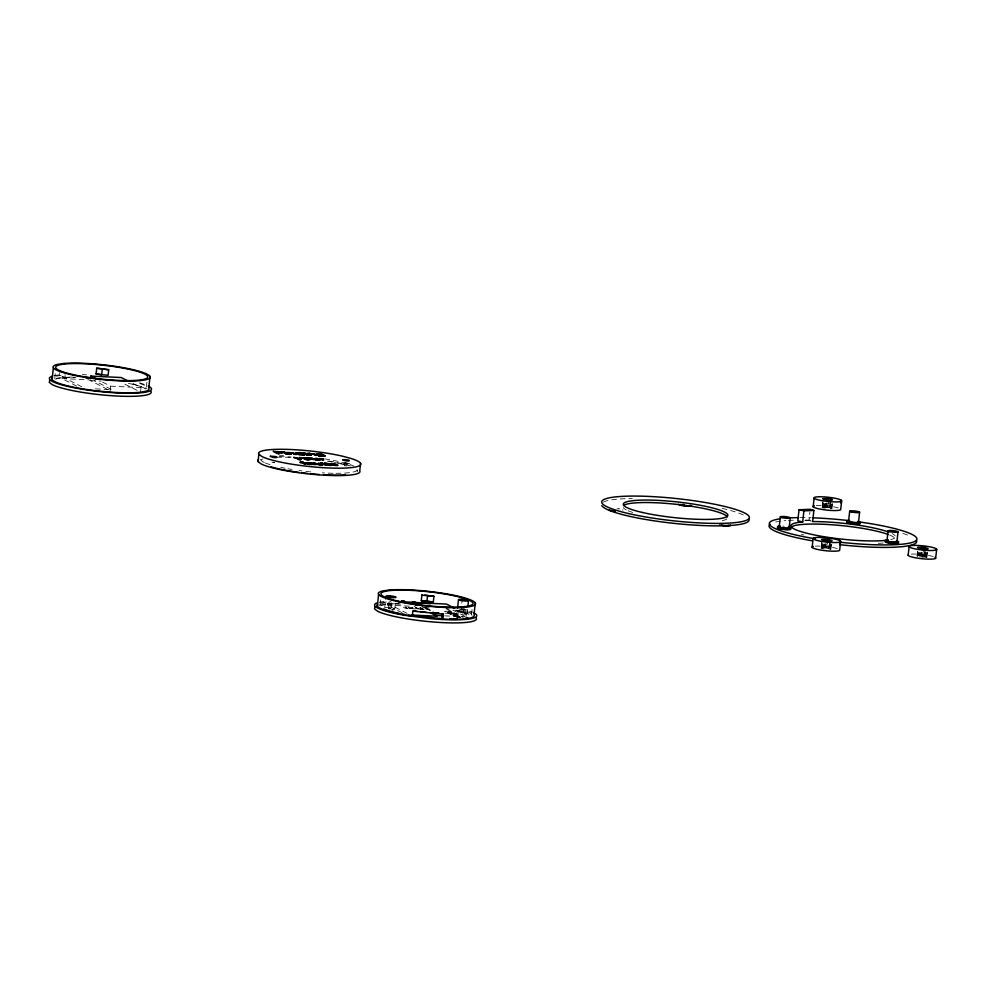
<?xml version="1.0" encoding="UTF-8"?>
<svg xmlns="http://www.w3.org/2000/svg" width="986" height="986" viewBox="0 0 986 986"><rect width="100%" height="100%" fill="white"/><g stroke="black" fill="none" stroke-linecap="round" stroke-linejoin="round"><path stroke-width="0.74" stroke-dasharray="4.93 3.7" d="M54.723 378.562L55.697 369.516M59.493 375.654L59.801 372.733M76.711 386.118L61.933 378.55L62.143 376.701L77.081 377.404M110.124 390.715L110.605 386.204L100.067 380.818M133.11 383.591L141.01 387.634L140.53 392.145L123.41 383.381M146.902 382.198L146.088 389.741A46.33 7.013 6.1 0 0 129.388 383.246M344.853 465.885C341.255 462.791 349.956 461.534 347.035 465.971M349.673 463.74C333.934 459.205 348.797 468.56 349.894 461.682M380.004 604.825L380.941 596.025M384.75 607.943L385.846 597.676M401.955 612.676L387.178 605.121L387.375 603.259L399.33 603.826M391.762 602.717L391.122 608.645L388.484 608.399L389.495 598.083M394.782 608.991L395.411 603.124M464.246 606.131L463.605 612.047L460.955 611.813L462.138 600.018M465.971 616.854L466.255 614.192L458.354 610.149M467.265 612.392L467.574 609.459M471.53 614.451L472.627 604.184M811.453 521.187L809.013 520.411L809.9 512.079M823.211 499.988L822.312 507.765L822.829 500.136M822.928 508L823.84 499.36M823.815 508.246L824.74 499.594M822.016 507.531L824.074 507.063L824.851 499.853M824.925 508.468L825.541 502.7M822.176 540.636L821.276 548.413L821.806 540.784M824.074 507.063L825.233 507.087L825.997 499.877M821.893 548.647L822.817 540.008M826.317 507.211L826.786 502.885M825.233 507.087L826.502 507.174L827.266 499.964M822.792 548.882L823.704 540.242M820.993 548.179L823.051 547.698L823.828 540.501M827.624 507.359L828.092 503.033M830.656 501.701L829.892 508.912L831.962 508.431L827.809 507.309L828.573 500.112M823.889 549.103L824.506 543.348M823.051 547.698L824.21 547.735L824.974 540.525M829.053 507.507L829.509 501.677M825.294 547.859L825.763 543.532M824.21 547.735L825.479 547.822L826.243 540.611M830.163 507.728L830.927 500.518M826.601 547.994L827.057 543.68M830.791 541.4L829.818 549.51L830.508 549.424L826.773 547.957L827.39 542.201M830.841 508.875L831.814 500.765M831.531 508.776L832.43 500.999M831.913 508.616L832.689 501.418M828.03 548.142L828.178 545.209M829.016 548.117L829.633 542.349M829.127 548.364L829.904 541.166M830.508 549.424L831.408 541.647M830.89 549.264L831.654 542.066M916.992 556.153L917.917 547.513M917.288 556.387L917.904 550.619M917.424 555.808L918.114 555.71L918.373 552.296M918.952 555.426L919.26 552.542M918.114 555.71L919.063 555.673L919.371 552.801M919.901 557.078L920.369 552.764M919.063 555.673L920.209 555.697L920.517 552.826M921.146 557.275L922.07 548.635M920.209 555.697L921.491 555.796L922.255 548.586M922.452 557.41L923.377 548.771M926.939 557.053L922.785 555.931L923.401 550.176M923.722 557.497L924.646 548.857M924.042 556.116L924.646 550.361M924.88 557.521L925.805 548.882M925.139 556.338L925.916 549.14M925.829 557.484L926.754 548.845M926.52 557.398L927.444 548.746M926.902 557.238L927.826 548.598M388.398 608.337L391.134 608.584M460.881 611.751L463.617 611.986M457.245 617.458L458.022 617.372L456.555 617.446M347.208 463.543L344.57 463.161M344.299 465.638L347.023 465.91M271.939 462.175L274.539 462.57L273.06 462.175M457.652 616.053L452.389 615.264L456.099 615.584M56.153 376.134L62.821 375.185A48.844 7.383 6.1 0 1 65.643 374.988M381.397 602.692L388.065 601.743A48.844 7.383 6.1 0 1 390.875 601.559M414.095 608.867L416.018 608.88M804.822 520.571L809.013 520.411M456.037 615.979L457.294 615.88L456.444 615.621M413.652 608.867L410.669 608.424L414.551 608.152L408.192 607.635L412.949 607.943L409.19 608.239L411.421 608.892M61.933 378.55L88.839 379.82L107.486 389.371M90.367 380.608L101.016 381.101M110.605 386.204L141.01 387.634M95.42 388.878L111.862 389.655L94.52 380.781M387.178 605.121L409.597 606.168M424.732 607.598L429.292 607.807M416.721 607.77L415.377 607.709L418.36 609.237M444.969 613.193L466.255 614.192M444.686 615.856L464.443 616.78M388.164 608.572L390.493 608.83M420.837 609.175L422.575 609.138L420.406 607.943L424.079 609.348L418.175 608.522M388.496 608.732L389.815 608.855M459.944 617.482L459.205 617.285L460.782 617.47M826.502 507.174L827.809 507.309M921.491 555.796L922.785 555.931M825.479 547.822L826.773 547.957M420.603 609.311L419.629 609.299M391.861 609.644L393.266 610.075M391.836 609.767L392.551 610.075M350.548 465.971L341.476 463.531A51.358 7.765 6.1 0 0 326.07 460.585M62.143 376.701L84.956 388.385M452.796 610.112L464.652 616.176M446.017 608.596L463.137 617.359M458.317 616.09L453.843 616.016M425.311 607.376L433.211 611.419M424.005 607.598L424.584 607.894L422.674 607.536M419.765 607.339L425.028 610.038M414.071 606.378L420.874 609.866M387.375 603.259L407.514 613.575M55.992 378.353A51.358 7.765 6.1 0 1 75.934 377.49M128.402 383.344A51.358 7.765 6.1 0 1 132.42 384.22L141.565 386.66A51.358 7.765 6.1 0 1 146.865 388.632M53.873 375.74A51.358 7.765 6.1 0 1 60.885 374.742M82.343 374.618A51.358 7.765 6.1 0 1 86.558 374.84M139.556 382.864A51.358 7.765 6.1 0 1 147.197 385.551M55.586 379.265A46.33 7.013 6.1 0 1 71.719 377.145M139.864 383.579A48.844 7.383 6.1 0 1 145.866 385.92M380.202 604.492A46.33 7.013 6.1 0 1 390 602.187M459.242 609.04A46.33 7.013 6.1 0 1 471.16 616.25M461.066 608.966A48.844 7.383 6.1 0 1 471.111 612.479M385.415 607.622A5.041 0.764 6.1 0 1 393.303 608.288A5.041 0.764 6.1 0 1 392.292 609.385M378.784 605.392A51.358 7.765 6.1 0 1 401.179 604.048M446.325 608.522A51.358 7.765 6.1 0 1 449.308 609.052M455.014 610.198A51.358 7.765 6.1 0 1 457.664 610.778L466.797 613.218A51.358 7.765 6.1 0 1 472.109 615.19M379.117 602.298A51.358 7.765 6.1 0 1 386.13 601.3M462.212 608.719A51.358 7.765 6.1 0 1 472.442 612.109M380.83 605.823A46.33 7.013 6.1 0 1 398.566 603.691M456.161 610.161A46.33 7.013 6.1 0 1 470.753 615.634M357.499 470.002A48.844 7.383 6.1 0 1 335.967 473.292M333.12 473.268A48.844 7.383 6.1 0 1 322.311 472.824M310.738 471.9A48.844 7.383 6.1 0 1 303.417 471.086M301.95 470.901A48.844 7.383 6.1 0 1 299.078 470.519M292.029 469.472A48.844 7.383 6.1 0 1 287.998 468.794M285.04 468.239A48.844 7.383 6.1 0 1 280.788 467.376M270.078 464.652A48.844 7.383 6.1 0 1 265.246 462.915M264.297 462.483A48.844 7.383 6.1 0 1 260.723 458.601L260.526 460.45A48.844 7.383 6.1 0 1 262.942 458.958M279.519 455.322A48.844 7.383 6.1 0 1 283.672 455.322M324.801 458.909A48.844 7.383 6.1 0 1 353.925 466.119M276.721 457.233A48.844 7.383 6.1 0 1 291.536 457.405M327.352 461.201A48.844 7.383 6.1 0 1 332.985 462.212M334.439 462.496A48.844 7.383 6.1 0 1 338.58 463.371M339.887 463.666A48.844 7.383 6.1 0 1 347.935 465.799M356.907 470.026A48.844 7.383 6.1 0 1 357.302 471.85M279.334 456.703A51.358 7.765 6.1 0 1 291.116 456.974M816.322 505.51A13.94 2.108 6.1 0 1 838.31 507.938M911.31 554.132A13.94 2.108 6.1 0 1 933.298 556.56M800.176 517.601A74.221 11.228 6.1 0 1 811.268 517.761M883.271 543.039A52.615 7.962 6.1 0 1 876.369 543.372M803.972 535.028A52.615 7.962 6.1 0 1 801.458 534.301M889.655 535.041A52.615 7.962 6.1 0 1 894.931 538.393M775.649 522.05A74.221 11.228 6.1 0 1 785.842 520.608M788.356 520.435A74.221 11.228 6.1 0 1 796.848 520.103M805.303 520.09A74.221 11.228 6.1 0 1 811.01 520.226M902.88 533.438A74.221 11.228 6.1 0 1 910.941 536.483M894.733 537.962A52.615 7.962 6.1 0 1 890.752 539.552M892.096 533.562A52.615 7.962 6.1 0 1 895.189 535.928M782.674 526.093A6.779 1.023 6.1 0 1 784.227 526.228M603.395 502.133A74.221 11.228 6.1 0 1 632.322 498.546M722.134 508.382A74.221 11.228 6.1 0 1 744.356 515.456M726.879 518.907A52.615 7.962 6.1 0 1 718.93 521.175M632.704 512.424A52.615 7.962 6.1 0 1 627.306 510.403M626.283 509.91A52.615 7.962 6.1 0 1 623.189 507.556M618.37 508.69A6.779 1.023 6.1 0 1 619.787 508.936M622.634 509.787A6.779 1.023 6.1 0 1 622.893 510.292M617.039 508.764A5.029 0.764 6.1 0 1 618.284 508.961M815.299 546.158A13.94 2.108 6.1 0 1 837.287 548.586M448.876 613.144L454.102 613.538L448.95 613.107M448.1 613.009L454.903 613.637L448.1 613.009M407.994 608.596C406.91 609.434 401.327 606.452 404.087 607.179L403.262 606.747L406.515 607.29L405.85 607.45L407.994 608.596M458.17 615.19L451.563 614.845L458.17 615.19M452.488 614.192L449.468 613.773L451.107 614.611L456.826 614.672L452.488 614.192M460.092 617.014L454.694 616.435L460.092 617.014M459.34 616.928L455.446 616.583L459.34 616.928M452.106 612.553C439.46 611.912 448.913 611.998 452.106 612.553M449.283 611.086L444.711 611.332L451.65 611.973L449.283 611.086M430.549 610.359L423.795 608.115L430.549 610.359M389.667 608.288L388.694 608.239L389.667 608.288M458.712 612.047A5.041 0.764 6.1 0 0 467.093 612.577A5.041 0.764 6.1 0 0 460.93 610.987A5.041 0.764 6.1 0 0 458.712 612.047"/><path stroke-width="1.48" d="M295.862 453.227L296.601 454.016L295.997 452.993L300.829 453.203L295.825 453.412M289.527 453.461L289.342 452.796L292.041 452.87L296.231 454.509L292.768 452.734L286.778 452.673M309.789 454.423L309.579 453.461C329.731 458.157 303.047 450.799 311.354 455.212M52.11 379.511L53.367 367.778M90.564 378.76L90.848 376.097L121.253 377.527L127.835 380.892M101.706 374.581L102.334 368.838L96.714 368.234L96.049 374.15L108.115 375.284L108.706 369.725L102.297 369.023M150.032 376.381L148.775 388.114A48.844 7.383 6.1 0 1 98.97 391.085A48.844 7.383 6.1 0 1 52.505 377.613M360.556 463.321L359.754 470.729A51.358 7.765 6.1 0 1 320.302 474.956A51.358 7.765 6.1 0 1 261.043 463.876L258.061 461.584L258.85 454.176A51.358 7.765 6.1 0 1 285.817 449.345A51.358 7.765 6.1 0 1 342.265 456.124L351.336 458.564A51.358 7.765 6.1 0 1 333.588 468.14A51.358 7.765 6.1 0 1 261.832 456.469L258.85 454.176M273.332 451.526L281.392 452.143M275.34 451.551L276.548 452.488L275.34 451.551L281.429 451.834M277.078 452.426L278.902 453.696L277.078 452.426L282.39 452.993M278.902 453.696L273.368 451.218M281.897 452.747L276.585 452.18M282.292 451.945L284.214 452.303M283.413 452.525L284.806 452.278L287.739 454.102M284.806 452.278L286.753 453.597M283.45 452.217L286.384 454.041L284.399 453.03M288.072 452.426L291.092 454.263M289.181 453.24L289.317 452.512M286.803 452.364L289.761 454.201L287.764 453.19M292.374 452.931L296.231 454.509M292.694 453.35L292.768 452.734M293.816 457.553L299.917 458.65L299.078 459.55M294.876 454.447L292.102 452.944M295.948 453.683L295.997 452.993M296.638 453.708C299.855 455.631 311.083 455.15 299.288 452.747M302.061 454.238L297.291 453.252L302.345 454.115L298.166 454.127L297.304 452.845M297.649 454.324L297.612 453.129M297.254 453.646L297.908 453.104M298.29 454.46L297.106 453.868M298.253 459.488L299.83 459.094M299.115 459.242L300.767 459.759L301.198 458.773M299.67 454.669L298.327 454.152M299.633 457.516L301.075 457.886L299.633 457.516L299.892 458.958L296.478 457.96M301.95 454.078L300.089 453.24M300.607 452.5L304.674 454.903M300.077 459.796L301.137 459.205M302.739 462.397C302.147 460.844 298.265 463.247 301.543 462.545L305.401 464.233L304.107 463.864M301.543 462.545L300.04 462.298M302.357 454.792L304.711 454.595M302.554 452.907L304.477 453.252M304.156 462.976L302.049 461.842M301.42 462.126L302.32 461.855M302.443 462.717L302.603 462.077M302.961 458.539C312.698 454.99 312.352 463.703 302.899 457.948M302.628 461.867L302.086 462.52M310.972 459.143L306.067 459.143L303.109 457.849M303.676 453.474L305.068 453.227L308.002 455.064M303.762 462.779L302.48 462.409M304.354 458.059C315.976 458.243 304.267 461.423 305.241 457.948M305.068 453.227L307.016 454.558M305.389 457.738L303.922 458.034M305.968 459.205L304.329 458.243M306.153 457.787L308.371 458.059M315.113 464.702C313.252 461.867 300.447 463.334 309.382 462.717M306.646 455.002L303.713 453.166M306.449 458.009L308.137 458.268M307.04 453.634L309.579 453.461M306.892 463.334C308.569 462.101 311.896 464.147 311.946 463.814M306.708 463.383L309.136 464.431L315.15 464.394M308.335 453.375L310.159 453.449M308.051 459.451L309.148 458.946M308.137 464.295C311.268 462.557 310.627 463.938 306.658 463.839M307.731 463.901L308.421 463.506M307.57 463.137L308.445 462.841M314.275 464.369L308.224 463.531M309.049 458.194L310.947 459.328M308.63 464.369L308.1 463.876L311.896 464.209M309.136 464.431L311.071 464.221M308.421 463.161L309.284 462.902M307.077 453.326L310.023 455.15L308.039 454.139M309.518 464.258L311.354 463.999M310.085 464.307L310.171 463.519M310.652 458.342L317.615 459.365L315.705 458.576M310.417 463.63L310.528 462.841M310.775 459.562L310.849 458.86M310.836 463.827L310.812 463.186M313.955 464.147L311.021 462.915M312.044 458.096L313.992 459.414M311.736 464.517L311.81 463.703M313.043 453.683L313.252 454.435M316.494 455.458L313.597 453.806M314.287 459.217L313.104 459.562L310.689 458.034M313.4 463.223L320.364 464.246L318.453 463.469M314.793 462.976L316.999 464.406M315.557 459.981L320.031 460.166M316.099 454.152C316.087 455.495 317.702 452.389 321.128 454.164C326.23 458.256 310.75 453.326 321.153 454.669M317.024 464.098L315.853 464.443L313.425 462.915M315.742 458.268L319.033 459.661M317.418 455.15L317.628 453.806M317.862 454.373L322.521 455.027L317.061 454.127M317.307 460.055L317.529 459.217M317.677 460.031L317.615 459.365M317.899 454.065L318.268 453.819M320.499 455.47L318.872 455.84L318.527 454.792M316.962 454.669L323.827 455.692L318.872 454.891M319.254 454.977L319.254 455.951M318.231 454.127L319.181 453.88M319.168 458.736L323.507 459.168M321.35 455.754L319.945 455.285M325.06 455.988L320.068 453.991M319.107 464.924L322.767 465.047M318.49 463.161L321.781 464.542M320.61 455.963L320.524 455.162M320.733 454.583L321.978 454.028L325.146 455.865L322.225 455.815M320.462 458.49L321.054 458.995M321.239 455.384C322.447 455.261 324.604 456.875 323.001 455.359M320.425 464.924L320.364 464.246M320.832 462.754L326.23 465.219M320.758 464.579L321.547 464.689M321.633 458.995C326.329 461.904 318.798 458.157 323.544 458.86M321.609 459.303L321.867 458.552M319.193 458.428L323.482 460.326M324.862 464.517L322.175 462.816M321.35 456.247L324.406 456.037M324.443 463.74L325.516 463.79M324.677 463.371C330.717 463.876 333.971 467.105 324.468 463.432M325.959 463.691C326.403 464.689 330.939 466.551 331.062 464.702L334.427 465.454M326.07 463.124L328.572 463.814M331.111 465.441L329.743 464.874M333.194 464.924L330.014 463.851L336.127 464.689M330.063 464.418L330.224 463.79M330.285 464.505L330.014 463.851M329.916 464.307L330.556 463.753M336.152 464.381L331.444 463.975L336.497 465.121L331.025 465.01L332.676 464.874M331.518 463.74C337.668 466.218 337.68 465.182 337.68 465.047M331.493 464.739L334.895 464.32M330.951 464.049L332.146 463.765M332.122 464.073L333.009 463.814M334.5 463.975L333.798 463.888M335.671 464.837L335.684 465.503L336.423 465.01M336.127 465.725L336.3 464.702M337.656 465.355L336.756 464.763M337.532 465.663L337.446 464.936M377.355 606.07L378.612 594.336M377.737 604.171A48.844 7.383 6.1 0 0 405.739 615.067L412.37 616.065L412.9 611.123L443.281 614.167L442.899 619.109A48.844 7.383 6.1 0 0 474.019 614.672L475.264 602.939M415.809 605.318L416.092 602.656L446.498 604.085L454.398 608.128M424.769 595.1L427.579 595.396L426.95 601.14L433.31 602.027L421.293 600.72L421.959 594.792M433.31 602.027L433.951 596.284L427.542 595.581M457.541 608.411L458.478 599.624M467.894 606.526L468.523 600.659M779.236 526.807L780.296 516.935M789.182 527.695L790.23 517.823M888.62 532.07A52.615 7.962 6.1 0 0 812.674 521.582L813.869 510.465L810.196 509.306L799.017 509.737L797.834 520.842L802.703 521.964A52.615 7.962 6.1 0 0 813.167 534.695A52.615 7.962 6.1 0 0 888.238 540.032M802.703 521.964L803.886 510.847L813.869 510.465M813.179 506.73L814.103 498.09M812.156 547.378L813.08 538.738M827.39 542.201L827.698 539.317C807.768 538.615 844.115 543.397 827.698 539.317M828.647 542.386L828.955 539.502M840.614 502.848L840.922 499.964A13.94 2.108 6.1 0 0 818.947 496.784A13.94 2.108 6.1 0 0 821.03 500.469A13.94 2.108 6.1 0 0 841.576 501.122L840.922 499.964M814.399 505.781A13.94 2.108 6.1 0 0 822.866 509.577A13.94 2.108 6.1 0 0 840.651 509.762L841.711 500.592M839.579 543.496L839.887 540.611A13.94 2.108 6.1 0 0 817.924 537.432A13.94 2.108 6.1 0 0 820.007 541.104A13.94 2.108 6.1 0 0 840.553 541.77L839.887 540.611M813.376 546.429A13.94 2.108 6.1 0 0 821.843 550.225A13.94 2.108 6.1 0 0 839.628 550.41L840.688 541.24M848.601 521.15L849.661 511.278M858.547 522.038L859.607 512.165M886.993 540.796L888.041 530.924M896.94 541.684L897.987 531.811M908.168 555.352L909.092 546.712M923.401 550.176L923.709 547.292C903.78 546.589 940.126 551.371 923.709 547.292M924.646 550.361L924.954 547.476M908.303 554.822A13.94 2.108 6.1 0 0 919.618 558.446A13.94 2.108 6.1 0 0 935.628 558.384L936.7 549.214L935.899 548.586A13.94 2.108 6.1 0 0 913.936 545.406A13.94 2.108 6.1 0 0 916.006 549.079A13.94 2.108 6.1 0 0 936.552 549.744L936.7 549.214M300.508 461.892L301.137 462.348M299.793 459.402L293.853 457.245M49.707 380.374L49.3 382.371L52.357 384.676A51.358 7.765 6.1 0 0 111.825 395.719A51.358 7.765 6.1 0 0 150.932 391.417M96.714 368.234L108.706 369.725M101.669 374.766L96.123 373.78M374.951 606.945L374.544 608.929L377.601 611.234A51.358 7.765 6.1 0 0 437.069 622.277A51.358 7.765 6.1 0 0 476.176 617.975M421.293 600.72L426.913 601.324M433.951 596.284L421.885 595.162M935.628 558.384L934.974 557.226M307.176 462.89L305.746 463.173M306.116 462.952L309.345 463.026M302.382 454.472L299.707 454.361M300.101 459.488L298.733 459.402M86.041 377.823L89.036 377.971M282.896 451.933L284.251 451.995M303.158 452.882L304.514 452.944M277.46 453.313L278.927 453.387M286.408 453.733L287.776 453.794M289.785 453.893L291.116 453.954M294.9 454.139L296.256 454.201M306.683 454.682L308.039 454.756M310.048 454.842L311.391 454.903M315.175 455.088L316.531 455.15M318.552 455.729L319.908 455.791M322.175 459.957L323.519 460.018M320.807 463.063L322.139 463.124M324.924 464.837L326.255 464.911M777.794 528.2L782.071 528.397M438.881 612.91L435.849 612.762L435.565 615.424L443.158 615.782M411.692 615.017L437.094 616.213L430.29 612.725M302.283 462.163L303.047 462.409M319.144 464.603L316.395 464.283M322.619 456.025L319.735 455.729M430.833 612.922L438.067 613.415M442.024 618.666L408.278 615.042M332.972 464.123L333.761 464.196M333.231 464.616L331.037 464.357M315.582 459.673L313.659 459.402M309.247 463.21L310.997 463.223M420.319 611.776L426.334 612.429M319.156 454.189L320.043 454.3M335.413 464.911L336.719 465.072M413.208 610.778L417.411 611.406M329.706 465.182L327.278 464.073M799.017 509.737L803.886 510.847M318.835 455.199L317.911 454.879M296.219 458.231L298.622 458.921M317.073 458.33L320.056 459.858M324.714 463.063L325.553 463.482M299.325 452.438L300.829 453.203M319.821 463.223L322.804 464.739M305.426 463.925L302.862 462.607L305.401 464.233M274.7 452.229L277.423 453.622M90.848 376.097L96.123 378.797M443.281 614.167L442.394 613.711L441.876 618.653L442.751 619.109M416.092 602.656L422.674 606.033M411.285 615.498L412.37 616.065M790.279 528.73L790.723 529.014A6.779 1.023 6.1 0 1 786.36 529.704A6.779 1.023 6.1 0 1 778.225 528.397L777.609 528.102A6.779 1.023 6.1 0 1 778.681 527.313M301.112 457.578L301.137 458.502M301.174 458.194L301.174 459.082M148.196 386.031A51.358 7.765 6.1 0 1 101.114 391.688A51.358 7.765 6.1 0 1 52.233 376.196M86.756 377.515A46.33 7.013 6.1 0 1 91.156 377.798M467.697 617.655A46.33 7.013 6.1 0 1 465.491 618.074M457.257 618.801A46.33 7.013 6.1 0 1 449.752 618.888M405.221 614.549A46.33 7.013 6.1 0 1 402.189 613.982M399.281 613.391A46.33 7.013 6.1 0 1 396.545 612.787M395.016 612.429A46.33 7.013 6.1 0 1 389.495 610.95M388.299 610.58A46.33 7.013 6.1 0 1 383.751 608.917M398.763 601.842A46.33 7.013 6.1 0 1 430.106 603.814M450.664 607.056A46.33 7.013 6.1 0 1 454.829 607.955M401.29 601.398A48.844 7.383 6.1 0 1 404.112 601.46M412.481 601.842A48.844 7.383 6.1 0 1 415.242 602.027M473.44 612.589A51.358 7.765 6.1 0 1 430.808 618.678L404.716 615.301A51.358 7.765 6.1 0 1 377.465 602.754M401.499 600.967A51.358 7.765 6.1 0 1 404.506 601.053M345.568 474.858A48.844 7.383 6.1 0 1 323.507 474.759M319.279 474.488A48.844 7.383 6.1 0 1 310.541 473.748M307.62 473.44A48.844 7.383 6.1 0 1 301.753 472.75M298.881 472.38A48.844 7.383 6.1 0 1 289.12 470.877M287.801 470.642A48.844 7.383 6.1 0 1 279.248 468.942M277.941 468.646A48.844 7.383 6.1 0 1 271.076 466.859M258.061 461.584A51.358 7.765 6.1 0 1 258.554 459.587M789.047 528.94A5.029 0.764 6.1 0 1 782.009 528.977M780.9 528.755A5.029 0.764 6.1 0 1 779.1 528.04M858.103 521.779A74.221 11.228 6.1 0 1 916.351 540.303A74.221 11.228 6.1 0 1 839.628 544.679M916.351 540.303A74.221 11.228 6.1 0 1 839.887 542.201M815.311 538.812A74.221 11.228 6.1 0 1 779.753 518.858M788.627 517.958A74.221 11.228 6.1 0 1 798.635 517.613M812.735 517.81A74.221 11.228 6.1 0 1 849.328 520.67M858.116 523.048A5.029 0.764 6.1 0 1 856.353 523.751A5.029 0.764 6.1 0 1 850.277 523.085M849.377 522.851A5.029 0.764 6.1 0 1 848.897 522.038M847.257 521.767A6.779 1.023 6.1 0 0 851.867 523.665A6.779 1.023 6.1 0 0 860.174 523.591L860.088 523.344A6.779 1.023 6.1 0 0 859.644 523.073M849.266 520.349A6.779 1.023 6.1 0 0 850.524 522.198A6.779 1.023 6.1 0 0 860.31 522.358L860.223 522.112A6.779 1.023 6.1 0 0 857.931 521.261M858.251 521.816A5.029 0.764 6.1 0 1 852.754 522.26A5.029 0.764 6.1 0 1 849.722 520.707M896.508 542.694A5.029 0.764 6.1 0 1 894.733 543.397A5.029 0.764 6.1 0 1 888.657 542.731M887.77 542.497A5.029 0.764 6.1 0 1 886.895 541.832M898.036 542.719A6.779 1.023 6.1 0 1 896.718 543.693A6.779 1.023 6.1 0 1 889.495 543.2L888.103 542.941A6.779 1.023 6.1 0 1 885.65 541.413M896.311 540.907A6.779 1.023 6.1 0 1 897.79 542.374A6.779 1.023 6.1 0 1 889.631 541.967L888.238 541.708A6.779 1.023 6.1 0 1 887.647 539.995M896.644 541.462A5.029 0.764 6.1 0 1 891.147 541.906A5.029 0.764 6.1 0 1 888.103 540.353M791.24 527.029A52.615 7.962 6.1 0 1 833.7 524.897A52.615 7.962 6.1 0 1 888.349 534.535M812.328 540.821A74.221 11.228 6.1 0 1 770.041 524.281M788.566 526.918A6.779 1.023 6.1 0 1 789.096 528.471A6.779 1.023 6.1 0 1 779.285 527.448A6.779 1.023 6.1 0 1 779.889 526.019M788.27 527.239A5.029 0.764 6.1 0 1 787.457 528.176A5.029 0.764 6.1 0 1 780.715 527.436A5.029 0.764 6.1 0 1 780.345 526.364M623.645 505.51A52.615 7.962 6.1 0 1 677.025 504.401A52.615 7.962 6.1 0 1 727.335 516.874M748.719 518.784A74.221 11.228 6.1 0 1 682.435 524.195A74.221 11.228 6.1 0 1 601.805 505.633M684.185 504.635A6.779 1.023 6.1 0 1 682.706 504.401M614.685 511.537A6.779 1.023 6.1 0 1 609.582 509.725M615.276 511.34A5.029 0.764 6.1 0 1 614.019 511.155M612.91 510.933A5.029 0.764 6.1 0 1 611.11 510.23M730.256 525.008A6.779 1.023 6.1 0 1 727.68 525.908A6.779 1.023 6.1 0 1 719.632 525.02M728.814 525.107A5.029 0.764 6.1 0 1 721.777 525.131M691.716 506.052A6.779 1.023 6.1 0 1 684.062 505.867A6.779 1.023 6.1 0 1 678.713 504.265M690.138 505.226A5.029 0.764 6.1 0 1 688.364 505.929A5.029 0.764 6.1 0 1 682.287 505.263M681.4 505.029A5.029 0.764 6.1 0 1 680.525 504.364M389.667 596.555L392.391 596.863L389.667 596.555M462.151 599.969L464.862 600.264L462.249 599.919M822.977 498.706C834.156 502.922 836.941 497.56 822.977 498.706M342.672 459.71C349.254 463.001 353.604 459.217 342.672 459.71M270.324 456.259C275.538 459.476 282.132 456.161 270.324 456.259M64.078 363.452L57.41 364.413A48.844 7.383 6.1 0 0 102.347 379.573A48.844 7.383 6.1 0 0 145.447 373.423A48.844 7.383 6.1 0 0 64.078 363.452M389.322 590.01L382.642 590.971A48.844 7.383 6.1 0 0 427.579 606.144A48.844 7.383 6.1 0 0 470.692 599.981A48.844 7.383 6.1 0 0 389.322 590.01M72.557 374.495A46.33 7.013 6.1 0 0 147.173 377.958A46.33 7.013 6.1 0 0 85.363 363.785A46.33 7.013 6.1 0 0 72.557 374.495M397.789 601.053A46.33 7.013 6.1 0 0 472.417 604.517A46.33 7.013 6.1 0 0 410.607 590.343A46.33 7.013 6.1 0 0 397.789 601.053M459.969 600.314A5.041 0.764 6.1 0 0 468.35 600.844A5.041 0.764 6.1 0 0 462.188 599.266A5.041 0.764 6.1 0 0 459.969 600.314M387.486 596.912A5.041 0.764 6.1 0 0 395.867 597.442A5.041 0.764 6.1 0 0 389.704 595.852A5.041 0.764 6.1 0 0 387.486 596.912M851.46 511.98A5.029 0.764 6.1 0 0 859.558 512.363A5.029 0.764 6.1 0 0 852.878 510.822A5.029 0.764 6.1 0 0 851.46 511.98M889.84 531.627A5.029 0.764 6.1 0 0 897.95 532.009A5.029 0.764 6.1 0 0 891.258 530.468A5.029 0.764 6.1 0 0 889.84 531.627M782.095 517.638A5.029 0.764 6.1 0 0 790.193 518.02A5.029 0.764 6.1 0 0 783.513 516.479A5.029 0.764 6.1 0 0 782.095 517.638M642.293 512.449A52.615 7.962 6.1 0 0 727.138 516.442A52.615 7.962 6.1 0 0 657.144 500.333A52.615 7.962 6.1 0 0 642.293 512.449M628.649 513.57A74.221 11.228 6.1 0 0 748.337 519.191A74.221 11.228 6.1 0 0 649.589 496.463A74.221 11.228 6.1 0 0 628.649 513.57"/></g></svg>
